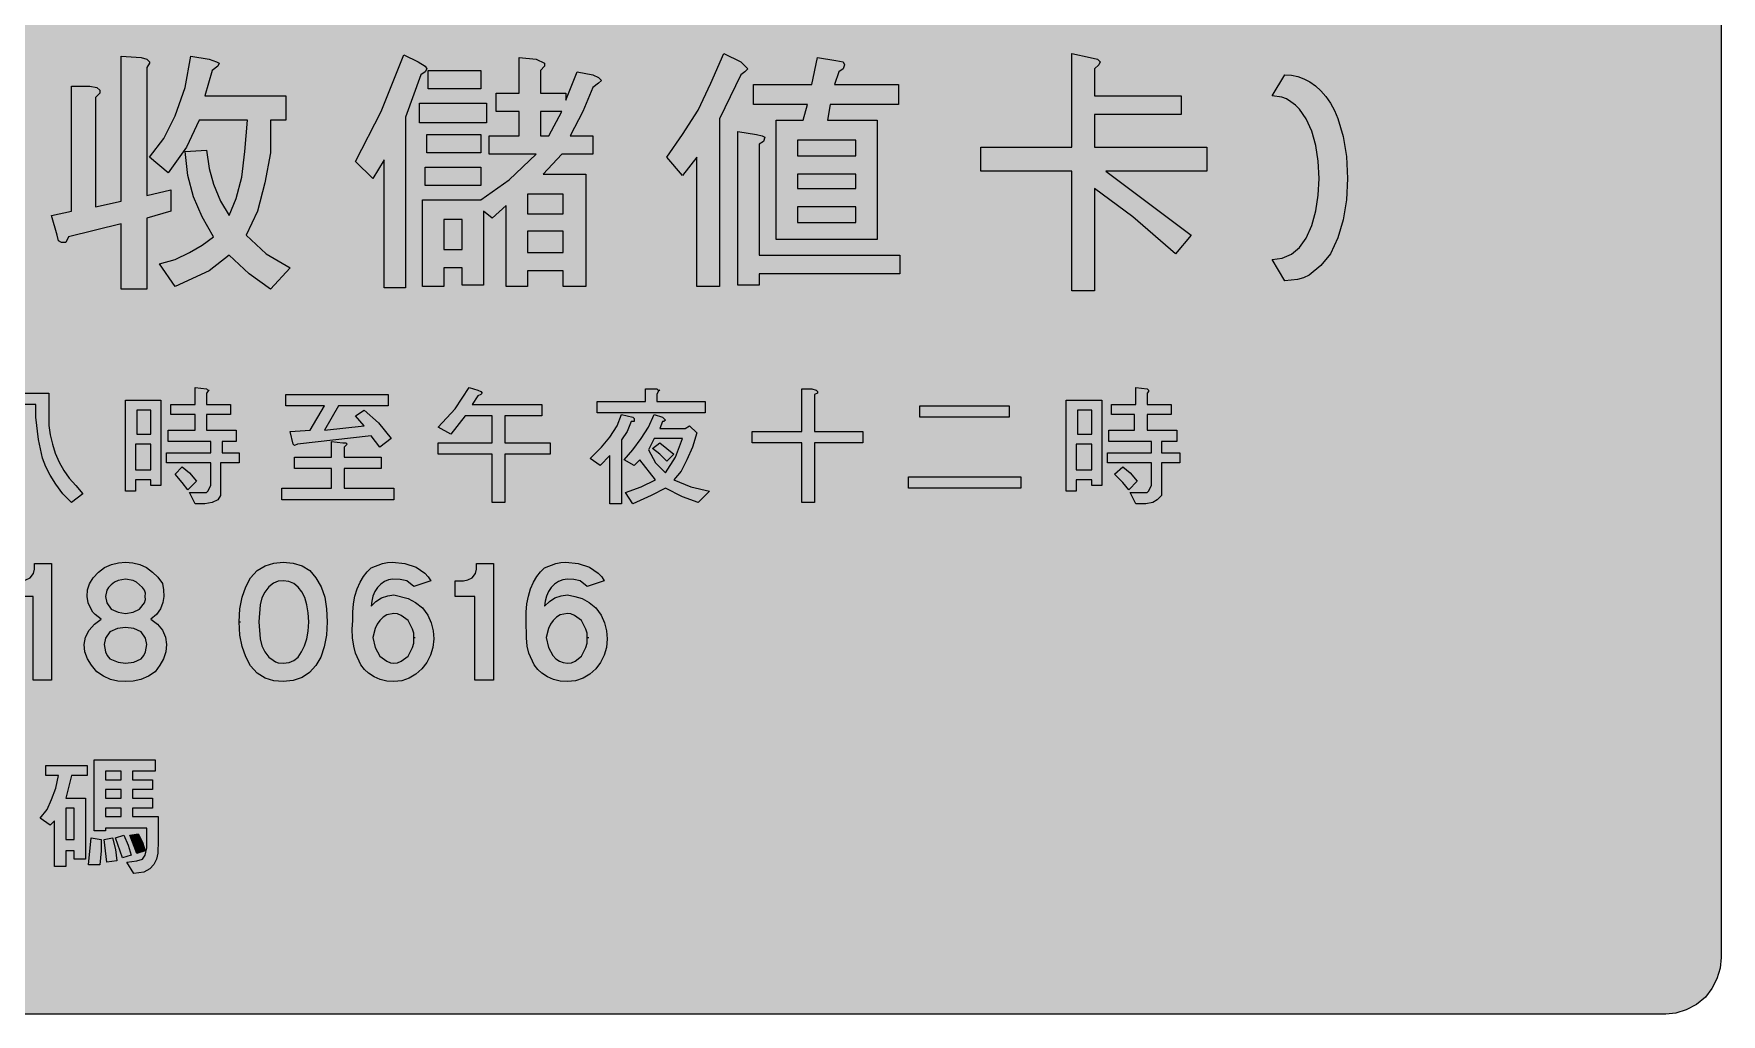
# Model space of a CAD drawing. Header units: metres. Extents: x 10 to 559, y 12 to 260.
# Drawn here: x 345.7 to 559.4, y 12.1 to 136.2 of the extents above; entities that cross this region are included whole.
import ezdxf

# ---------------------------------------------------------------- set-up
doc = ezdxf.new("R2010")
doc.units = ezdxf.units.M
for name, color, linetype, true_color in [('FILL_BLACK_000000', 7, 'Continuous', 0x000000), ('FILL_YELLOW_FFFF00', 7, 'Continuous', 0xffff00), ('STROKE_BLACK_000000', 7, 'Continuous', 0x000000)]:
    doc.layers.add(name, color=color, linetype=linetype, true_color=true_color)

msp = doc.modelspace()

# ---------------------------------------------------------------- hatches: boundary and pattern name
at = {"layer": 'FILL_BLACK_000000', "true_color": 0x000000}
h = msp.add_hatch(color=7, dxfattribs=at)
h.dxf.hatch_style = 1
h.paths.add_polyline_path([(350.46, 113.76), (350.46, 129.6), (352.8, 129.6), (353.7, 129.42), (354.06, 129.06), (354.06, 128.7), (353.52, 128.16), (353.52, 114.3), (356.76, 115.02), (356.76, 133.38), (359.28, 133.2), (360, 133.02), (360.36, 132.66), (360.36, 132.48), (360, 131.94), (360, 115.74), (363.06, 116.46), (363.06, 113.76), (360, 112.86), (360, 103.86), (356.76, 103.86), (356.76, 112.14), (350.1, 110.52), (349.74, 109.8), (349.2, 109.8), (348.84, 109.98), (348.66, 110.7), (347.94, 113.22), (350.46, 113.76)])
h = msp.add_hatch(color=7, dxfattribs=at)
h.dxf.hatch_style = 1
h.paths.add_polyline_path([(362.16, 122.94), (363.6, 125.82), (364.86, 129.42), (365.58, 133.38), (367.92, 133.02), (368.82, 132.66), (369.18, 132.48), (369, 132.12), (368.28, 131.58), (367.38, 128.34), (377.64, 128.34), (377.64, 125.28), (375.66, 125.28), (375.66, 121.14), (374.94, 117.36), (374.04, 113.76), (372.6, 110.7), (375.12, 108.36), (378.18, 106.56), (375.66, 103.86), (372.96, 105.84), (370.44, 108.18), (367.92, 106.2), (363.6, 104.22), (361.62, 107.1), (363.6, 107.64), (365.4, 108.54), (367.02, 109.44), (368.46, 110.52), (367.02, 113.04), (365.94, 115.56), (365.22, 118.26), (364.86, 121.32), (367.56, 121.5), (367.92, 119.16), (368.46, 117.18), (369.36, 115.02), (370.44, 113.22), (371.34, 115.38), (372.06, 118.08), (372.42, 121.32), (372.78, 125.28), (366.66, 125.28), (365.04, 121.86), (362.7, 118.62), (360.36, 120.6), (362.16, 122.94)])
h = msp.add_hatch(color=7, dxfattribs=at)
h.dxf.hatch_style = 1
h.paths.add_polyline_path([(389.7, 126.36), (392.58, 133.56), (394.38, 132.66), (395.28, 132.12), (395.46, 131.76), (395.28, 131.4), (394.74, 131.04), (392.76, 125.64), (392.76, 104.04), (390.06, 104.04), (390.06, 120.24), (388.62, 117.9), (386.46, 120.06), (389.7, 126.36)])
h = msp.add_hatch(color=7, dxfattribs=at)
h.dxf.hatch_style = 1
h.paths.add_polyline_path([(403.38, 120.96), (403.38, 123.3), (407.16, 123.3), (407.16, 126.36), (404.28, 126.36), (404.28, 128.7), (407.16, 128.7), (407.16, 133.2), (409.32, 133.02), (410.4, 132.48), (410.4, 132.12), (409.86, 131.58), (409.86, 128.7), (413.1, 128.7), (413.1, 127.8), (414.54, 131.4), (416.52, 131.04), (417.24, 130.68), (417.6, 130.32), (417.24, 129.96), (416.52, 129.42), (415.26, 126.36), (413.64, 123.3), (416.52, 123.3), (416.52, 120.96), (412.56, 120.96), (410.22, 118.44), (415.62, 118.44), (415.62, 104.22), (412.74, 104.22), (412.74, 106.2), (408.24, 106.2), (408.24, 104.22), (405.54, 104.22), (405.54, 114.48), (403.74, 112.86), (402.66, 113.76), (402.66, 104.4), (399.96, 104.4), (399.96, 106.56), (397.62, 106.56), (397.62, 104.22), (394.92, 104.22), (394.92, 115.2), (402.3, 115.2), (405.9, 117.72), (409.32, 120.96), (403.38, 120.96)])
h.paths.add_polyline_path([(412.56, 126.36), (409.86, 126.36), (409.86, 123.3), (410.94, 123.3), (412.56, 126.36)], flags=16)
h.paths.add_polyline_path([(397.62, 108.9), (399.96, 108.9), (399.96, 112.68), (397.62, 112.68), (397.62, 108.9)], flags=16)
h.paths.add_polyline_path([(408.24, 115.92), (408.24, 113.4), (412.74, 113.4), (412.74, 115.92), (408.24, 115.92)], flags=16)
h.paths.add_polyline_path([(412.74, 111.24), (408.24, 111.24), (408.24, 108.54), (412.74, 108.54), (412.74, 111.24)], flags=16)
h = msp.add_hatch(color=7, dxfattribs=at)
h.dxf.hatch_style = 1
h.paths.add_polyline_path([(427.86, 123.48), (429.84, 126.54), (431.46, 129.96), (433.08, 133.74), (435.24, 132.66), (436.14, 131.76), (435.78, 131.4), (435.24, 131.04), (432.54, 125.46), (432.54, 104.22), (429.66, 104.22), (429.66, 120.6), (427.86, 118.26), (425.88, 120.6), (427.86, 123.48)])
h = msp.add_hatch(color=7, dxfattribs=at)
h.dxf.hatch_style = 1
h.paths.add_polyline_path([(448.2, 132.66), (448.38, 132.3), (448.2, 131.76), (447.66, 131.4), (447.12, 129.78), (455.22, 129.78), (455.22, 127.26), (446.58, 127.26), (446.22, 125.28), (452.52, 125.28), (452.52, 110.16), (439.74, 110.16), (439.74, 125.28), (443.16, 125.28), (443.7, 127.26), (436.86, 127.26), (436.86, 129.78), (444.24, 129.78), (444.96, 133.2), (447.3, 132.84), (448.2, 132.66)])
h.paths.add_polyline_path([(442.44, 116.64), (449.82, 116.64), (449.82, 118.44), (442.44, 118.44), (442.44, 116.64)], flags=16)
h.paths.add_polyline_path([(442.44, 114.3), (442.44, 112.32), (449.82, 112.32), (449.82, 114.3), (442.44, 114.3)], flags=16)
h.paths.add_polyline_path([(449.82, 122.76), (442.44, 122.76), (442.44, 120.78), (449.82, 120.78), (449.82, 122.76)], flags=16)
h = msp.add_hatch(color=7, dxfattribs=at)
h.dxf.hatch_style = 1
h.paths.add_polyline_path([(477.18, 103.68), (477.18, 118.8), (465.66, 118.8), (465.66, 121.86), (477.18, 121.86), (477.18, 133.74), (479.52, 133.2), (480.42, 133.02), (480.78, 132.66), (480.6, 132.3), (480.06, 131.76), (480.06, 128.34), (491.04, 128.34), (491.04, 126), (480.06, 126), (480.06, 121.86), (494.28, 121.86), (494.28, 118.8), (481.5, 118.8), (487.08, 114.66), (492.3, 110.7), (490.32, 108.36), (484.92, 113.04), (480.06, 116.64), (480.06, 103.68), (477.18, 103.68)])
h = msp.add_hatch(color=7, dxfattribs=at)
h.dxf.hatch_style = 1
h.paths.add_polyline_path([(402.3, 131.58), (402.3, 129.24), (395.64, 129.24), (395.64, 131.58), (402.3, 131.58)])
h = msp.add_hatch(color=7, dxfattribs=at)
h.dxf.hatch_style = 1
h.paths.add_polyline_path([(508.4, 120.09), (508.09, 122.09), (507.59, 123.87), (506.88, 125.46), (506.02, 126.68), (505.51, 127.18), (504.9, 127.62), (504.36, 127.96), (503.8, 128.18), (502.56, 128.34), (504.18, 131.04), (504.99, 130.98), (505.79, 130.81), (506.57, 130.52), (507.33, 130.12), (508.05, 129.61), (508.74, 128.99), (509.37, 128.27), (509.94, 127.44), (510.45, 126.51), (510.88, 125.49), (511.56, 123.21), (511.96, 120.66), (512.1, 117.9), (511.96, 115.17), (511.56, 112.66), (510.88, 110.38), (509.94, 108.36), (508.72, 106.88), (507.24, 105.66), (506.53, 105.32), (505.78, 105.1), (504.18, 104.94), (502.56, 107.64), (503.84, 107.81), (504.99, 108.32), (506, 109.16), (506.88, 110.34), (507.59, 111.95), (508.09, 113.78), (508.4, 115.78), (508.5, 117.9), (508.4, 120.09)])
h = msp.add_hatch(color=7, dxfattribs=at)
h.dxf.hatch_style = 1
h.paths.add_polyline_path([(403.02, 127.44), (403.02, 124.92), (394.56, 124.92), (394.56, 127.44), (403.02, 127.44)])
h = msp.add_hatch(color=7, dxfattribs=at)
h.dxf.hatch_style = 1
h.paths.add_polyline_path([(402.3, 123.48), (402.3, 121.14), (395.46, 121.14), (395.46, 123.48), (402.3, 123.48)])
h = msp.add_hatch(color=7, dxfattribs=at)
h.dxf.hatch_style = 1
h.paths.add_polyline_path([(437.94, 123.3), (438.3, 123.12), (438.12, 122.58), (437.58, 122.22), (437.58, 108.18), (455.4, 108.18), (455.4, 105.84), (437.58, 105.84), (437.58, 104.4), (434.88, 104.4), (434.88, 123.84), (437.22, 123.48), (437.94, 123.3)])
h = msp.add_hatch(color=7, dxfattribs=at)
h.dxf.hatch_style = 1
h.paths.add_polyline_path([(402.3, 119.34), (402.3, 117), (395.28, 117), (395.28, 119.34), (402.3, 119.34)])
h = msp.add_hatch(color=7, dxfattribs=at)
h.dxf.hatch_style = 1
h.paths.add_polyline_path([(347.58, 90.72), (347.58, 87.84), (347.62, 86.63), (347.78, 85.42), (348.05, 84.24), (348.42, 83.09), (348.9, 81.98), (349.5, 80.93), (350.19, 79.94), (351, 79.02), (351.9, 77.94), (350.46, 76.86), (349.38, 77.94), (348.47, 79.17), (347.75, 80.31), (347.2, 81.4), (346.8, 82.49), (346.28, 84.82), (345.96, 87.66), (345.96, 89.28), (342.18, 89.28), (342.18, 90.72), (347.58, 90.72)])
h = msp.add_hatch(color=7, dxfattribs=at)
h.dxf.hatch_style = 1
h.paths.add_polyline_path([(360.54, 79.02), (360.54, 79.74), (358.56, 79.74), (358.56, 78.3), (357.3, 78.3), (357.3, 89.82), (361.8, 89.82), (361.8, 79.02), (360.54, 79.02)])
h.paths.add_polyline_path([(358.74, 88.56), (358.74, 85.5), (360.54, 85.5), (360.54, 88.56), (358.74, 88.56)], flags=16)
h.paths.add_polyline_path([(360.54, 84.24), (358.56, 84.24), (358.56, 81), (360.54, 81), (360.54, 84.24)], flags=16)
h = msp.add_hatch(color=7, dxfattribs=at)
h.dxf.hatch_style = 1
h.paths.add_polyline_path([(366.12, 88.02), (363.06, 88.02), (363.06, 89.28), (366.12, 89.28), (366.12, 91.44), (367.56, 91.26), (367.74, 91.08), (367.92, 91.08), (367.74, 90.9), (367.56, 90.72), (367.56, 89.28), (370.62, 89.28), (370.62, 88.02), (367.56, 88.02), (367.56, 86.04), (371.34, 86.04), (371.34, 84.6), (369.54, 84.6), (369.54, 83.16), (371.7, 83.16), (371.7, 81.9), (369.36, 81.9), (369.36, 77.76), (369, 77.22), (368.28, 76.86), (367.38, 76.68), (366.12, 76.68), (365.4, 78.12), (367.56, 78.12), (367.74, 78.3), (368.1, 79.02), (368.1, 81.9), (362.52, 81.9), (362.52, 83.16), (368.1, 83.16), (368.1, 84.6), (362.7, 84.6), (362.7, 86.04), (366.12, 86.04), (366.12, 88.02)])
h = msp.add_hatch(color=7, dxfattribs=at)
h.dxf.hatch_style = 1
h.paths.add_polyline_path([(377.64, 90.54), (390.6, 90.54), (390.6, 89.1), (384.3, 89.1), (382.5, 86.04), (387.54, 86.58), (386.46, 87.84), (387.54, 88.56), (389.34, 86.94), (390.96, 84.96), (389.52, 83.88), (388.44, 85.32), (379.08, 84.24), (378.72, 84.06), (378.54, 84.24), (378.18, 85.86), (380.7, 86.04), (382.5, 89.1), (377.64, 89.1), (377.64, 90.54)])
h = msp.add_hatch(color=7, dxfattribs=at)
h.dxf.hatch_style = 1
h.paths.add_polyline_path([(399.06, 88.74), (400.86, 91.44), (401.94, 91.08), (402.3, 90.9), (402.48, 90.72), (402.3, 90.54), (401.94, 90.36), (401.22, 89.28), (410.04, 89.28), (410.04, 87.84), (405.36, 87.84), (405.36, 84.42), (411.12, 84.42), (411.12, 82.98), (405.36, 82.98), (405.36, 76.86), (403.74, 76.86), (403.74, 82.98), (396.9, 82.98), (396.9, 84.42), (403.74, 84.42), (403.74, 87.84), (400.32, 87.84), (398.52, 85.5), (396.9, 86.4), (399.06, 88.74)])
h = msp.add_hatch(color=7, dxfattribs=at)
h.dxf.hatch_style = 1
h.paths.add_polyline_path([(423.18, 89.64), (423.18, 91.26), (424.62, 91.26), (424.8, 91.08), (424.98, 91.08), (424.8, 90.9), (424.62, 90.54), (424.62, 89.64), (430.74, 89.64), (430.74, 88.2), (417.06, 88.2), (417.06, 89.64), (423.18, 89.64)])
h = msp.add_hatch(color=7, dxfattribs=at)
h.dxf.hatch_style = 1
h.paths.add_polyline_path([(444.78, 91.08), (444.96, 90.9), (444.96, 90.72), (444.6, 90.54), (444.6, 85.86), (450.72, 85.86), (450.72, 84.42), (444.6, 84.42), (444.6, 76.86), (442.98, 76.86), (442.98, 84.42), (436.68, 84.42), (436.68, 85.86), (442.98, 85.86), (442.98, 91.26), (444.24, 91.26), (444.78, 91.08)])
h = msp.add_hatch(color=7, dxfattribs=at)
h.dxf.hatch_style = 1
h.paths.add_polyline_path([(479.7, 79.02), (479.7, 79.74), (477.72, 79.74), (477.72, 78.3), (476.46, 78.3), (476.46, 89.82), (480.96, 89.82), (480.96, 79.02), (479.7, 79.02)])
h.paths.add_polyline_path([(477.9, 88.56), (477.9, 85.5), (479.7, 85.5), (479.7, 88.56), (477.9, 88.56)], flags=16)
h.paths.add_polyline_path([(479.7, 84.24), (477.72, 84.24), (477.72, 81), (479.7, 81), (479.7, 84.24)], flags=16)
h = msp.add_hatch(color=7, dxfattribs=at)
h.dxf.hatch_style = 1
h.paths.add_polyline_path([(485.1, 88.02), (482.22, 88.02), (482.22, 89.28), (485.28, 89.28), (485.28, 91.44), (486.72, 91.26), (486.9, 91.08), (486.9, 90.9), (486.72, 90.72), (486.72, 89.28), (489.78, 89.28), (489.78, 88.02), (486.72, 88.02), (486.72, 86.04), (490.5, 86.04), (490.5, 84.6), (488.52, 84.6), (488.52, 83.16), (490.86, 83.16), (490.86, 81.9), (488.52, 81.9), (488.52, 77.76), (487.98, 77.22), (487.44, 76.86), (486.54, 76.68), (485.28, 76.68), (484.56, 78.12), (486.72, 78.12), (486.9, 78.3), (487.26, 79.02), (487.26, 81.9), (481.68, 81.9), (481.68, 83.16), (487.26, 83.16), (487.26, 84.6), (481.86, 84.6), (481.86, 86.04), (485.1, 86.04), (485.1, 88.02)])
h = msp.add_hatch(color=7, dxfattribs=at)
h.dxf.hatch_style = 1
h.paths.add_polyline_path([(421.74, 87.48), (421.74, 87.12), (421.38, 87.12), (420.84, 85.86), (420.12, 84.78), (420.12, 76.68), (418.68, 76.68), (418.68, 82.8), (417.42, 81.54), (416.16, 82.44), (417.6, 83.88), (418.68, 85.14), (419.58, 86.58), (420.12, 88.02), (421.56, 87.66), (421.74, 87.48)])
h = msp.add_hatch(color=7, dxfattribs=at)
h.dxf.hatch_style = 1
h.paths.add_polyline_path([(425.34, 87.12), (424.98, 86.22), (428.22, 86.22), (428.76, 86.58), (429.66, 85.68), (429.12, 83.88), (428.4, 82.26), (427.68, 80.82), (426.78, 79.74), (428.94, 78.84), (431.28, 78.3), (429.84, 76.86), (427.86, 77.58), (425.7, 78.66), (423.9, 77.76), (421.56, 76.68), (420.66, 78.12), (422.64, 78.84), (424.44, 79.74), (422.46, 82.26), (421.74, 81.54), (420.48, 82.26), (421.56, 83.52), (422.64, 84.96), (423.54, 86.4), (424.26, 88.02), (425.34, 87.66), (425.7, 87.3), (425.52, 87.12), (425.34, 87.12)])
h.paths.add_polyline_path([(426.96, 82.62), (427.86, 84.96), (424.26, 84.96), (423.54, 83.52), (424.44, 81.9), (425.7, 80.64), (426.96, 82.62)], flags=16)
h = msp.add_hatch(color=7, dxfattribs=at)
h.dxf.hatch_style = 1
h.paths.add_polyline_path([(469.26, 89.1), (469.26, 87.66), (457.92, 87.66), (457.92, 89.1), (469.26, 89.1)])
h = msp.add_hatch(color=7, dxfattribs=at)
h.dxf.hatch_style = 1
h.paths.add_polyline_path([(377.1, 78.66), (383.4, 78.66), (383.4, 81.18), (378.72, 81.18), (378.72, 82.62), (383.4, 82.62), (383.4, 84.6), (384.84, 84.42), (385.2, 84.42), (385.38, 84.24), (385.02, 83.88), (385.02, 82.62), (389.7, 82.62), (389.7, 81.18), (385.02, 81.18), (385.02, 78.66), (391.32, 78.66), (391.32, 77.22), (377.1, 77.22), (377.1, 78.66)])
h = msp.add_hatch(color=7, dxfattribs=at)
h.dxf.hatch_style = 1
h.paths.add_polyline_path([(425.88, 82.08), (424.98, 82.98), (424.08, 83.7), (424.98, 84.42), (426.78, 82.98), (425.88, 82.08)])
h = msp.add_hatch(color=7, dxfattribs=at)
h.dxf.hatch_style = 1
h.paths.add_polyline_path([(365.4, 80.64), (366.3, 79.56), (365.22, 78.48), (364.5, 79.38), (363.6, 80.46), (364.5, 81.36), (365.4, 80.64)])
h = msp.add_hatch(color=7, dxfattribs=at)
h.dxf.hatch_style = 1
h.paths.add_polyline_path([(484.56, 80.64), (485.46, 79.56), (484.38, 78.48), (483.66, 79.38), (482.58, 80.46), (483.66, 81.36), (484.56, 80.64)])
h = msp.add_hatch(color=7, dxfattribs=at)
h.dxf.hatch_style = 1
h.paths.add_polyline_path([(470.7, 80.1), (470.7, 78.66), (456.48, 78.66), (456.48, 80.1), (470.7, 80.1)])
h = msp.add_hatch(color=7, dxfattribs=at)
h.dxf.hatch_style = 1
h.paths.add_polyline_path([(345.6, 54.36), (345.6, 64.98), (343.08, 64.98), (343.08, 66.96), (344.16, 66.96), (344.7, 67.07), (345.24, 67.32), (345.64, 67.86), (345.78, 68.4), (345.78, 69.12), (347.94, 69.12), (347.94, 54.36), (345.6, 54.36)])
h = msp.add_hatch(color=7, dxfattribs=at)
h.dxf.hatch_style = 1
h.paths.add_polyline_path([(362.39, 59.8), (362.52, 58.86), (362.42, 57.95), (362.14, 57.08), (361.68, 56.25), (361.08, 55.44), (360.21, 54.86), (359.26, 54.47), (358.27, 54.25), (357.3, 54.18), (356.36, 54.25), (355.43, 54.47), (354.54, 54.86), (353.7, 55.44), (352.99, 56.25), (352.48, 57.08), (352.18, 57.95), (352.08, 58.86), (352.24, 59.8), (352.69, 60.68), (353.37, 61.47), (354.24, 62.1), (353.47, 62.66), (353.18, 62.99), (352.98, 63.36), (352.57, 64.17), (352.44, 64.98), (352.51, 65.79), (352.75, 66.58), (353.2, 67.33), (353.88, 68.04), (354.64, 68.62), (355.52, 69.01), (356.44, 69.23), (357.3, 69.3), (358.24, 69.23), (359.14, 69.01), (359.98, 68.62), (360.72, 68.04), (361.42, 67.39), (361.98, 66.6), (362.14, 65.79), (362.16, 64.98), (362.06, 64.18), (361.75, 63.41), (361.25, 62.7), (360.54, 62.1), (361.38, 61.47), (362, 60.68), (362.39, 59.8)])
h.paths.add_polyline_path([(354.76, 59.67), (354.6, 58.86), (354.76, 57.96), (354.98, 57.49), (355.32, 57.06), (356.38, 56.66), (357.3, 56.52), (358.36, 56.66), (359.28, 57.06), (359.62, 57.49), (359.84, 57.96), (360, 58.86), (359.84, 59.67), (359.28, 60.48), (358.36, 60.89), (357.3, 61.02), (356.31, 60.89), (355.32, 60.48), (354.76, 59.67)], flags=16)
h.paths.add_polyline_path([(359.1, 63.36), (359.73, 64.17), (359.86, 64.58), (359.82, 64.98), (359.86, 65.38), (359.73, 65.77), (359.47, 66.12), (359.1, 66.42), (358.69, 66.76), (358.27, 66.98), (357.3, 67.14), (356.4, 66.98), (355.93, 66.76), (355.5, 66.42), (355.16, 66.12), (354.94, 65.77), (354.78, 64.98), (354.94, 64.17), (355.5, 63.36), (356.4, 62.96), (357.3, 62.82), (358.27, 62.96), (359.1, 63.36)], flags=16)
h = msp.add_hatch(color=7, dxfattribs=at)
h.dxf.hatch_style = 1
h.paths.add_polyline_path([(372.08, 64.87), (372.54, 66.17), (373.14, 67.32), (374.01, 68.24), (375.01, 68.85), (376.1, 69.19), (377.28, 69.3), (378.56, 69.19), (379.69, 68.85), (380.65, 68.24), (381.42, 67.32), (382.1, 66.17), (382.54, 64.87), (382.79, 63.4), (382.86, 61.74), (382.77, 60.07), (382.49, 58.58), (382.04, 57.29), (381.42, 56.21), (380.63, 55.34), (379.67, 54.7), (378.55, 54.31), (377.28, 54.18), (376.1, 54.29), (375.01, 54.63), (374.01, 55.24), (373.14, 56.16), (372.54, 57.31), (372.08, 58.61), (371.8, 60.08), (371.7, 61.74), (371.8, 63.4), (372.08, 64.87)])
h.paths.add_polyline_path([(378.65, 56.84), (379.18, 57.28), (379.62, 57.96), (379.99, 58.7), (380.27, 59.58), (380.46, 60.59), (380.52, 61.74), (380.46, 62.89), (380.29, 63.92), (380.02, 64.82), (379.64, 65.57), (379.18, 66.16), (378.62, 66.6), (377.99, 66.87), (377.28, 66.96), (376.64, 66.89), (376.04, 66.65), (375.48, 66.2), (374.94, 65.52), (374.6, 64.78), (374.38, 63.9), (374.22, 61.74), (374.38, 59.58), (374.6, 58.7), (374.94, 57.96), (375.48, 57.29), (376.02, 56.88), (376.32, 56.67), (376.65, 56.57), (377.28, 56.52), (378.03, 56.59), (378.65, 56.84)], flags=16)
h = msp.add_hatch(color=7, dxfattribs=at)
h.dxf.hatch_style = 1
h.paths.add_polyline_path([(389.56, 54.45), (388.79, 54.79), (388.08, 55.26), (387.57, 55.73), (387.13, 56.32), (386.46, 57.78), (386.23, 58.68), (386.08, 59.72), (386.03, 60.82), (386.1, 61.92), (386.09, 62.99), (386.19, 64.02), (386.38, 65.01), (386.66, 65.93), (387.02, 66.76), (387.44, 67.49), (387.92, 68.1), (388.44, 68.58), (389.88, 69.12), (390.51, 69.28), (391.14, 69.3), (392.71, 69.14), (394.11, 68.67), (395.24, 67.93), (395.67, 67.47), (396, 66.96), (393.84, 66.24), (392.94, 66.96), (392.11, 67.12), (391.14, 67.14), (390.61, 67.07), (390.11, 66.86), (389.65, 66.53), (389.25, 66.11), (388.91, 65.59), (388.66, 65.01), (388.5, 64.38), (388.44, 63.72), (389.04, 64.32), (389.74, 64.78), (390.52, 65.06), (391.32, 65.16), (393.12, 64.69), (394.05, 64.22), (394.92, 63.54), (395.6, 62.59), (396.04, 61.63), (396.29, 60.63), (396.36, 59.58), (396.25, 58.52), (395.95, 57.52), (395.48, 56.61), (394.85, 55.8), (394.1, 55.13), (393.25, 54.62), (392.31, 54.29), (391.32, 54.18), (390.41, 54.25), (389.56, 54.45)])
h.paths.add_polyline_path([(393.84, 59.83), (393.84, 59.94), (393.84, 60.3), (393.66, 60.84), (393.12, 61.92), (392.22, 62.57), (391.75, 62.76), (391.32, 62.82), (390.42, 62.64), (389.95, 62.36), (389.52, 61.92), (389.18, 61.46), (388.93, 60.91), (388.62, 59.76), (388.93, 58.52), (389.52, 57.42), (390.42, 56.77), (390.89, 56.58), (391.32, 56.52), (391.75, 56.58), (392.22, 56.77), (393.12, 57.42), (393.66, 58.5), (393.84, 59.04), (393.84, 59.4), (393.84, 59.58), (393.84, 59.76), (393.84, 59.83)], flags=16)
h = msp.add_hatch(color=7, dxfattribs=at)
h.dxf.hatch_style = 1
h.paths.add_polyline_path([(401.58, 54.36), (401.58, 64.98), (399.06, 64.98), (399.06, 66.96), (400.14, 66.96), (400.68, 67.07), (401.22, 67.32), (401.63, 67.86), (401.76, 68.4), (401.76, 69.12), (403.92, 69.12), (403.92, 54.36), (401.58, 54.36)])
h = msp.add_hatch(color=7, dxfattribs=at)
h.dxf.hatch_style = 1
h.paths.add_polyline_path([(411.52, 54.45), (410.75, 54.79), (410.04, 55.26), (409.53, 55.73), (409.09, 56.32), (408.42, 57.78), (408.21, 58.68), (408.1, 59.72), (408.06, 61.92), (408.05, 62.99), (408.15, 64.02), (408.34, 65.01), (408.62, 65.93), (408.98, 66.76), (409.4, 67.49), (409.88, 68.1), (410.4, 68.58), (411.84, 69.12), (412.47, 69.28), (413.1, 69.3), (414.67, 69.14), (416.07, 68.67), (417.2, 67.93), (417.63, 67.47), (417.96, 66.96), (415.8, 66.24), (414.9, 66.96), (414.09, 67.12), (413.28, 67.14), (412.69, 67.07), (412.15, 66.86), (411.66, 66.53), (411.23, 66.11), (410.88, 65.59), (410.62, 65.01), (410.46, 64.38), (410.4, 63.72), (411, 64.32), (411.7, 64.78), (412.48, 65.06), (413.28, 65.16), (414.22, 64.98), (415.15, 64.69), (416.04, 64.22), (416.88, 63.54), (417.56, 62.59), (418, 61.63), (418.25, 60.63), (418.32, 59.58), (418.22, 58.52), (417.94, 57.52), (417.48, 56.61), (416.88, 55.8), (416.14, 55.13), (415.28, 54.62), (414.32, 54.29), (413.28, 54.18), (412.37, 54.25), (411.52, 54.45)])
h.paths.add_polyline_path([(415.8, 59.83), (415.8, 59.94), (415.8, 60.3), (415.62, 60.84), (415.08, 61.92), (414.18, 62.57), (413.71, 62.76), (413.28, 62.82), (412.38, 62.64), (411.91, 62.36), (411.48, 61.92), (411.14, 61.46), (410.89, 60.91), (410.58, 59.76), (410.88, 58.49), (411.46, 57.47), (411.84, 57.07), (412.28, 56.77), (412.76, 56.59), (413.28, 56.52), (413.79, 56.58), (414.25, 56.77), (415.08, 57.42), (415.62, 58.5), (415.8, 59.04), (415.8, 59.4), (415.8, 59.58), (415.8, 59.76), (415.8, 59.83)], flags=16)
h = msp.add_hatch(color=7, dxfattribs=at)
h.dxf.hatch_style = 1
h.paths.add_polyline_path([(352.44, 43.56), (352.44, 42.3), (350.46, 42.3), (349.74, 39.42), (352.26, 39.42), (352.26, 31.68), (350.82, 31.68), (350.82, 32.76), (349.74, 32.76), (349.74, 30.78), (348.3, 30.78), (348.3, 36.54), (347.76, 36), (346.5, 36.9), (347.4, 37.98), (347.94, 39.24), (348.48, 40.68), (348.84, 42.3), (347.22, 42.3), (347.22, 43.56), (352.44, 43.56)])
h.paths.add_polyline_path([(350.82, 38.16), (349.74, 38.16), (349.74, 34.2), (350.82, 34.2), (350.82, 38.16)], flags=16)
h = msp.add_hatch(color=7, dxfattribs=at)
h.dxf.hatch_style = 1
h.paths.add_polyline_path([(358.2, 41.76), (360.72, 41.76), (360.72, 40.5), (358.2, 40.5), (358.2, 39.42), (360.72, 39.42), (360.72, 38.16), (358.2, 38.16), (358.2, 37.08), (361.44, 37.08), (361.44, 35.64), (361.46, 34.07), (361.4, 32.45), (361.23, 31.71), (360.9, 31.04), (360.39, 30.48), (359.64, 30.06), (358.38, 29.88), (357.48, 31.32), (358.74, 31.5), (359.46, 31.68), (359.82, 32.22), (360, 33.12), (360, 35.64), (354.78, 35.64), (354.78, 35.28), (353.34, 35.28), (353.34, 44.28), (361.08, 44.28), (361.08, 42.84), (358.2, 42.84), (358.2, 41.76)])
h.paths.add_polyline_path([(354.78, 37.08), (356.76, 37.08), (356.76, 38.16), (354.78, 38.16), (354.78, 37.08)], flags=16)
h.paths.add_polyline_path([(354.78, 42.84), (354.78, 41.76), (356.76, 41.76), (356.76, 42.84), (354.78, 42.84)], flags=16)
h.paths.add_polyline_path([(356.76, 40.5), (354.78, 40.5), (354.78, 39.42), (356.76, 39.42), (356.76, 40.5)], flags=16)
h = msp.add_hatch(color=7, dxfattribs=at)
h.dxf.hatch_style = 1
h.paths.add_polyline_path([(352.98, 34.38), (354.24, 34.2), (354.24, 32.76), (354.06, 30.96), (352.62, 30.96), (352.98, 34.38)])
h = msp.add_hatch(color=7, dxfattribs=at)
h.dxf.hatch_style = 1
h.paths.add_polyline_path([(354.6, 34.2), (355.68, 34.38), (356.04, 32.94), (356.22, 31.5), (354.96, 31.32), (354.6, 34.2)])
h = msp.add_hatch(color=7, dxfattribs=at)
h.dxf.hatch_style = 1
h.paths.add_polyline_path([(356.04, 34.38), (357.12, 34.74), (357.66, 33.48), (358.02, 32.22), (356.94, 31.86), (356.04, 34.38)])
h = msp.add_hatch(color=7, dxfattribs=at)
h.dxf.hatch_style = 1
h.paths.add_polyline_path([(357.84, 34.74), (358.92, 34.92), (359.46, 33.84), (359.82, 32.76), (358.74, 32.4), (357.84, 34.74)])
at = {"layer": 'FILL_YELLOW_FFFF00', "true_color": 0xffff00}
h = msp.add_hatch(color=7, dxfattribs=at)
h.dxf.hatch_style = 1
h.paths.add_polyline_path([(553.76, 259.97), (555.08, 259.58), (556.32, 258.96), (557.46, 258.12), (558.3, 256.98), (558.92, 255.74), (559.31, 254.42), (559.44, 253.08), (559.44, 19.26), (559.31, 17.91), (558.9, 16.56), (558.25, 15.32), (557.46, 14.22), (556.29, 13.28), (555.01, 12.6), (553.69, 12.2), (552.42, 12.06), (17.28, 12.06), (16.04, 12.2), (14.78, 12.6), (13.56, 13.28), (12.42, 14.22), (11.48, 15.36), (10.8, 16.61), (10.4, 17.92), (10.26, 19.26), (10.26, 253.08), (10.4, 254.41), (10.8, 255.6), (11.48, 256.93), (12.42, 258.12), (13.52, 259.07), (14.76, 259.74), (16.09, 260.06), (17.28, 260.1), (552.42, 260.1), (553.76, 259.97)])

# ---------------------------------------------------------------- linework, layer by layer
at = {"layer": 'FILL_BLACK_000000', "lineweight": 0, "true_color": 0x000000}
for points in [[(350.46, 113.76), (350.46, 129.6), (352.8, 129.6), (353.7, 129.42), (354.06, 129.06), (354.06, 128.7), (353.52, 128.16), (353.52, 114.3), (356.76, 115.02), (356.76, 133.38), (359.28, 133.2), (360, 133.02), (360.36, 132.66), (360.36, 132.48), (360, 131.94), (360, 115.74), (363.06, 116.46), (363.06, 113.76), (360, 112.86), (360, 103.86), (356.76, 103.86), (356.76, 112.14), (350.1, 110.52), (349.74, 109.8), (349.2, 109.8), (348.84, 109.98), (348.66, 110.7), (347.94, 113.22)], [(362.16, 122.94), (363.6, 125.82), (364.86, 129.42), (365.58, 133.38), (367.92, 133.02), (368.82, 132.66), (369.18, 132.48), (369, 132.12), (368.28, 131.58), (367.38, 128.34), (377.64, 128.34), (377.64, 125.28), (375.66, 125.28), (375.66, 121.14), (374.94, 117.36), (374.04, 113.76), (372.6, 110.7), (375.12, 108.36), (378.18, 106.56), (375.66, 103.86), (372.96, 105.84), (370.44, 108.18), (367.92, 106.2), (363.6, 104.22), (361.62, 107.1), (363.6, 107.64), (365.4, 108.54), (367.02, 109.44), (368.46, 110.52), (367.02, 113.04), (365.94, 115.56), (365.22, 118.26), (364.86, 121.32), (367.56, 121.5), (367.92, 119.16), (368.46, 117.18), (369.36, 115.02), (370.44, 113.22), (371.34, 115.38), (372.06, 118.08), (372.42, 121.32), (372.78, 125.28), (366.66, 125.28), (365.04, 121.86), (362.7, 118.62), (360.36, 120.6)], [(389.7, 126.36), (392.58, 133.56), (394.38, 132.66), (395.28, 132.12), (395.46, 131.76), (395.28, 131.4), (394.74, 131.04), (392.76, 125.64), (392.76, 104.04), (390.06, 104.04), (390.06, 120.24), (388.62, 117.9), (386.46, 120.06)], [(403.38, 120.96), (403.38, 123.3), (407.16, 123.3), (407.16, 126.36), (404.28, 126.36), (404.28, 128.7), (407.16, 128.7), (407.16, 133.2), (409.32, 133.02), (410.4, 132.48), (410.4, 132.12), (409.86, 131.58), (409.86, 128.7), (413.1, 128.7), (413.1, 127.8), (414.54, 131.4), (416.52, 131.04), (417.24, 130.68), (417.6, 130.32), (417.24, 129.96), (416.52, 129.42), (415.26, 126.36), (413.64, 123.3), (416.52, 123.3), (416.52, 120.96), (412.56, 120.96), (410.22, 118.44), (415.62, 118.44), (415.62, 104.22), (412.74, 104.22), (412.74, 106.2), (408.24, 106.2), (408.24, 104.22), (405.54, 104.22), (405.54, 114.48), (403.74, 112.86), (402.66, 113.76), (402.66, 104.4), (399.96, 104.4), (399.96, 106.56), (397.62, 106.56), (397.62, 104.22), (394.92, 104.22), (394.92, 115.2), (402.3, 115.2), (405.9, 117.72), (409.32, 120.96)], [(427.86, 123.48), (429.84, 126.54), (431.46, 129.96), (433.08, 133.74), (435.24, 132.66), (436.14, 131.76), (435.78, 131.4), (435.24, 131.04), (432.54, 125.46), (432.54, 104.22), (429.66, 104.22), (429.66, 120.6), (427.86, 118.26), (425.88, 120.6)], [(448.2, 132.66), (448.38, 132.3), (448.2, 131.76), (447.66, 131.4), (447.12, 129.78), (455.22, 129.78), (455.22, 127.26), (446.58, 127.26), (446.22, 125.28), (452.52, 125.28), (452.52, 110.16), (439.74, 110.16), (439.74, 125.28), (443.16, 125.28), (443.7, 127.26), (436.86, 127.26), (436.86, 129.78), (444.24, 129.78), (444.96, 133.2), (447.3, 132.84)], [(477.18, 103.68), (477.18, 118.8), (465.66, 118.8), (465.66, 121.86), (477.18, 121.86), (477.18, 133.74), (479.52, 133.2), (480.42, 133.02), (480.78, 132.66), (480.6, 132.3), (480.06, 131.76), (480.06, 128.34), (491.04, 128.34), (491.04, 126), (480.06, 126), (480.06, 121.86), (494.28, 121.86), (494.28, 118.8), (481.5, 118.8), (487.08, 114.66), (492.3, 110.7), (490.32, 108.36), (484.92, 113.04), (480.06, 116.64), (480.06, 103.68)], [(402.3, 131.58), (402.3, 129.24), (395.64, 129.24), (395.64, 131.58)], [(508.4, 120.09), (508.09, 122.09), (507.59, 123.87), (506.88, 125.46), (506.02, 126.68), (505.51, 127.18), (504.9, 127.62), (504.36, 127.96), (503.8, 128.18), (502.56, 128.34), (504.18, 131.04), (504.99, 130.98), (505.79, 130.81), (506.57, 130.52), (507.33, 130.12), (508.05, 129.61), (508.74, 128.99), (509.37, 128.27), (509.94, 127.44), (510.45, 126.51), (510.88, 125.49), (511.56, 123.21), (511.96, 120.66), (512.1, 117.9), (511.96, 115.17), (511.56, 112.66), (510.88, 110.38), (509.94, 108.36), (508.72, 106.88), (507.24, 105.66), (506.53, 105.32), (505.78, 105.1), (504.18, 104.94), (502.56, 107.64), (503.84, 107.81), (504.99, 108.32), (506, 109.16), (506.88, 110.34), (507.59, 111.95), (508.09, 113.78), (508.4, 115.78), (508.5, 117.9)], [(403.02, 127.44), (403.02, 124.92), (394.56, 124.92), (394.56, 127.44)], [(412.56, 126.36), (409.86, 126.36), (409.86, 123.3), (410.94, 123.3)], [(402.3, 123.48), (402.3, 121.14), (395.46, 121.14), (395.46, 123.48)], [(437.94, 123.3), (438.3, 123.12), (438.12, 122.58), (437.58, 122.22), (437.58, 108.18), (455.4, 108.18), (455.4, 105.84), (437.58, 105.84), (437.58, 104.4), (434.88, 104.4), (434.88, 123.84), (437.22, 123.48)], [(449.82, 122.76), (442.44, 122.76), (442.44, 120.78), (449.82, 120.78)], [(402.3, 119.34), (402.3, 117), (395.28, 117), (395.28, 119.34)], [(442.44, 116.64), (449.82, 116.64), (449.82, 118.44), (442.44, 118.44)], [(408.24, 115.92), (408.24, 113.4), (412.74, 113.4), (412.74, 115.92)], [(442.44, 114.3), (442.44, 112.32), (449.82, 112.32), (449.82, 114.3)], [(397.62, 108.9), (399.96, 108.9), (399.96, 112.68), (397.62, 112.68)], [(412.74, 111.24), (408.24, 111.24), (408.24, 108.54), (412.74, 108.54)], [(347.58, 90.72), (347.58, 87.84), (347.62, 86.63), (347.78, 85.42), (348.05, 84.24), (348.42, 83.09), (348.9, 81.98), (349.5, 80.93), (350.19, 79.94), (351, 79.02), (351.9, 77.94), (350.46, 76.86), (349.38, 77.94), (348.47, 79.17), (347.75, 80.31), (347.2, 81.4), (346.8, 82.49), (346.28, 84.82), (345.96, 87.66), (345.96, 89.28), (342.18, 89.28), (342.18, 90.72)], [(360.54, 79.02), (360.54, 79.74), (358.56, 79.74), (358.56, 78.3), (357.3, 78.3), (357.3, 89.82), (361.8, 89.82), (361.8, 79.02)], [(366.12, 88.02), (363.06, 88.02), (363.06, 89.28), (366.12, 89.28), (366.12, 91.44), (367.56, 91.26), (367.74, 91.08), (367.92, 91.08), (367.74, 90.9), (367.56, 90.72), (367.56, 89.28), (370.62, 89.28), (370.62, 88.02), (367.56, 88.02), (367.56, 86.04), (371.34, 86.04), (371.34, 84.6), (369.54, 84.6), (369.54, 83.16), (371.7, 83.16), (371.7, 81.9), (369.36, 81.9), (369.36, 77.76), (369, 77.22), (368.28, 76.86), (367.38, 76.68), (366.12, 76.68), (365.4, 78.12), (367.56, 78.12), (367.74, 78.3), (368.1, 79.02), (368.1, 81.9), (362.52, 81.9), (362.52, 83.16), (368.1, 83.16), (368.1, 84.6), (362.7, 84.6), (362.7, 86.04), (366.12, 86.04)], [(377.64, 90.54), (390.6, 90.54), (390.6, 89.1), (384.3, 89.1), (382.5, 86.04), (387.54, 86.58), (386.46, 87.84), (387.54, 88.56), (389.34, 86.94), (390.96, 84.96), (389.52, 83.88), (388.44, 85.32), (379.08, 84.24), (378.72, 84.06), (378.54, 84.24), (378.18, 85.86), (380.7, 86.04), (382.5, 89.1), (377.64, 89.1)], [(399.06, 88.74), (400.86, 91.44), (401.94, 91.08), (402.3, 90.9), (402.48, 90.72), (402.3, 90.54), (401.94, 90.36), (401.22, 89.28), (410.04, 89.28), (410.04, 87.84), (405.36, 87.84), (405.36, 84.42), (411.12, 84.42), (411.12, 82.98), (405.36, 82.98), (405.36, 76.86), (403.74, 76.86), (403.74, 82.98), (396.9, 82.98), (396.9, 84.42), (403.74, 84.42), (403.74, 87.84), (400.32, 87.84), (398.52, 85.5), (396.9, 86.4)], [(423.18, 89.64), (423.18, 91.26), (424.62, 91.26), (424.8, 91.08), (424.98, 91.08), (424.8, 90.9), (424.62, 90.54), (424.62, 89.64), (430.74, 89.64), (430.74, 88.2), (417.06, 88.2), (417.06, 89.64)], [(444.78, 91.08), (444.96, 90.9), (444.96, 90.72), (444.6, 90.54), (444.6, 85.86), (450.72, 85.86), (450.72, 84.42), (444.6, 84.42), (444.6, 76.86), (442.98, 76.86), (442.98, 84.42), (436.68, 84.42), (436.68, 85.86), (442.98, 85.86), (442.98, 91.26), (444.24, 91.26)], [(479.7, 79.02), (479.7, 79.74), (477.72, 79.74), (477.72, 78.3), (476.46, 78.3), (476.46, 89.82), (480.96, 89.82), (480.96, 79.02)], [(485.1, 88.02), (482.22, 88.02), (482.22, 89.28), (485.28, 89.28), (485.28, 91.44), (486.72, 91.26), (486.9, 91.08), (486.9, 90.9), (486.72, 90.72), (486.72, 89.28), (489.78, 89.28), (489.78, 88.02), (486.72, 88.02), (486.72, 86.04), (490.5, 86.04), (490.5, 84.6), (488.52, 84.6), (488.52, 83.16), (490.86, 83.16), (490.86, 81.9), (488.52, 81.9), (488.52, 77.76), (487.98, 77.22), (487.44, 76.86), (486.54, 76.68), (485.28, 76.68), (484.56, 78.12), (486.72, 78.12), (486.9, 78.3), (487.26, 79.02), (487.26, 81.9), (481.68, 81.9), (481.68, 83.16), (487.26, 83.16), (487.26, 84.6), (481.86, 84.6), (481.86, 86.04), (485.1, 86.04)], [(358.74, 88.56), (358.74, 85.5), (360.54, 85.5), (360.54, 88.56)], [(421.74, 87.48), (421.74, 87.12), (421.38, 87.12), (420.84, 85.86), (420.12, 84.78), (420.12, 76.68), (418.68, 76.68), (418.68, 82.8), (417.42, 81.54), (416.16, 82.44), (417.6, 83.88), (418.68, 85.14), (419.58, 86.58), (420.12, 88.02), (421.56, 87.66)], [(425.34, 87.12), (424.98, 86.22), (428.22, 86.22), (428.76, 86.58), (429.66, 85.68), (429.12, 83.88), (428.4, 82.26), (427.68, 80.82), (426.78, 79.74), (428.94, 78.84), (431.28, 78.3), (429.84, 76.86), (427.86, 77.58), (425.7, 78.66), (423.9, 77.76), (421.56, 76.68), (420.66, 78.12), (422.64, 78.84), (424.44, 79.74), (422.46, 82.26), (421.74, 81.54), (420.48, 82.26), (421.56, 83.52), (422.64, 84.96), (423.54, 86.4), (424.26, 88.02), (425.34, 87.66), (425.7, 87.3), (425.52, 87.12)], [(469.26, 89.1), (469.26, 87.66), (457.92, 87.66), (457.92, 89.1)], [(477.9, 88.56), (477.9, 85.5), (479.7, 85.5), (479.7, 88.56)], [(360.54, 84.24), (358.56, 84.24), (358.56, 81), (360.54, 81)], [(377.1, 78.66), (383.4, 78.66), (383.4, 81.18), (378.72, 81.18), (378.72, 82.62), (383.4, 82.62), (383.4, 84.6), (384.84, 84.42), (385.2, 84.42), (385.38, 84.24), (385.02, 83.88), (385.02, 82.62), (389.7, 82.62), (389.7, 81.18), (385.02, 81.18), (385.02, 78.66), (391.32, 78.66), (391.32, 77.22), (377.1, 77.22)], [(426.96, 82.62), (427.86, 84.96), (424.26, 84.96), (423.54, 83.52), (424.44, 81.9), (425.7, 80.64)], [(425.88, 82.08), (424.98, 82.98), (424.08, 83.7), (424.98, 84.42), (426.78, 82.98)], [(479.7, 84.24), (477.72, 84.24), (477.72, 81), (479.7, 81)], [(365.4, 80.64), (366.3, 79.56), (365.22, 78.48), (364.5, 79.38), (363.6, 80.46), (364.5, 81.36)], [(484.56, 80.64), (485.46, 79.56), (484.38, 78.48), (483.66, 79.38), (482.58, 80.46), (483.66, 81.36)], [(470.7, 80.1), (470.7, 78.66), (456.48, 78.66), (456.48, 80.1)], [(345.6, 54.36), (345.6, 64.98), (343.08, 64.98), (343.08, 66.96), (344.16, 66.96), (344.7, 67.07), (345.24, 67.32), (345.64, 67.86), (345.78, 68.4), (345.78, 69.12), (347.94, 69.12), (347.94, 54.36)], [(362.39, 59.8), (362.52, 58.86), (362.42, 57.95), (362.14, 57.08), (361.68, 56.25), (361.08, 55.44), (360.21, 54.86), (359.26, 54.47), (358.27, 54.25), (357.3, 54.18), (356.36, 54.25), (355.43, 54.47), (354.54, 54.86), (353.7, 55.44), (352.99, 56.25), (352.48, 57.08), (352.18, 57.95), (352.08, 58.86), (352.24, 59.8), (352.69, 60.68), (353.37, 61.47), (354.24, 62.1), (353.47, 62.66), (353.18, 62.99), (352.98, 63.36), (352.57, 64.17), (352.44, 64.98), (352.51, 65.79), (352.75, 66.58), (353.2, 67.33), (353.88, 68.04), (354.64, 68.62), (355.52, 69.01), (356.44, 69.23), (357.3, 69.3), (358.24, 69.23), (359.14, 69.01), (359.98, 68.62), (360.72, 68.04), (361.42, 67.39), (361.98, 66.6), (362.14, 65.79), (362.16, 64.98), (362.06, 64.18), (361.75, 63.41), (361.25, 62.7), (360.54, 62.1), (361.38, 61.47), (362, 60.68)], [(372.08, 64.87), (372.54, 66.17), (373.14, 67.32), (374.01, 68.24), (375.01, 68.85), (376.1, 69.19), (377.28, 69.3), (378.56, 69.19), (379.69, 68.85), (380.65, 68.24), (381.42, 67.32), (382.1, 66.17), (382.54, 64.87), (382.79, 63.4), (382.86, 61.74), (382.77, 60.07), (382.49, 58.58), (382.04, 57.29), (381.42, 56.21), (380.63, 55.34), (379.67, 54.7), (378.55, 54.31), (377.28, 54.18), (376.1, 54.29), (375.01, 54.63), (374.01, 55.24), (373.14, 56.16), (372.54, 57.31), (372.08, 58.61), (371.8, 60.08), (371.7, 61.74), (371.8, 63.4)], [(389.56, 54.45), (388.79, 54.79), (388.08, 55.26), (387.57, 55.73), (387.13, 56.32), (386.46, 57.78), (386.23, 58.68), (386.08, 59.72), (386.03, 60.82), (386.1, 61.92), (386.09, 62.99), (386.19, 64.02), (386.38, 65.01), (386.66, 65.93), (387.02, 66.76), (387.44, 67.49), (387.92, 68.1), (388.44, 68.58), (389.88, 69.12), (390.51, 69.28), (391.14, 69.3), (392.71, 69.14), (394.11, 68.67), (395.24, 67.93), (395.67, 67.47), (396, 66.96), (393.84, 66.24), (392.94, 66.96), (392.11, 67.12), (391.14, 67.14), (390.61, 67.07), (390.11, 66.86), (389.65, 66.53), (389.25, 66.11), (388.91, 65.59), (388.66, 65.01), (388.5, 64.38), (388.44, 63.72), (389.04, 64.32), (389.74, 64.78), (390.52, 65.06), (391.32, 65.16), (393.12, 64.69), (394.05, 64.22), (394.92, 63.54), (395.6, 62.59), (396.04, 61.63), (396.29, 60.63), (396.36, 59.58), (396.25, 58.52), (395.95, 57.52), (395.48, 56.61), (394.85, 55.8), (394.1, 55.13), (393.25, 54.62), (392.31, 54.29), (391.32, 54.18), (390.41, 54.25)], [(401.58, 54.36), (401.58, 64.98), (399.06, 64.98), (399.06, 66.96), (400.14, 66.96), (400.68, 67.07), (401.22, 67.32), (401.63, 67.86), (401.76, 68.4), (401.76, 69.12), (403.92, 69.12), (403.92, 54.36)], [(411.52, 54.45), (410.75, 54.79), (410.04, 55.26), (409.53, 55.73), (409.09, 56.32), (408.42, 57.78), (408.21, 58.68), (408.1, 59.72), (408.06, 61.92), (408.05, 62.99), (408.15, 64.02), (408.34, 65.01), (408.62, 65.93), (408.98, 66.76), (409.4, 67.49), (409.88, 68.1), (410.4, 68.58), (411.84, 69.12), (412.47, 69.28), (413.1, 69.3), (414.67, 69.14), (416.07, 68.67), (417.2, 67.93), (417.63, 67.47), (417.96, 66.96), (415.8, 66.24), (414.9, 66.96), (414.09, 67.12), (413.28, 67.14), (412.69, 67.07), (412.15, 66.86), (411.66, 66.53), (411.23, 66.11), (410.88, 65.59), (410.62, 65.01), (410.46, 64.38), (410.4, 63.72), (411, 64.32), (411.7, 64.78), (412.48, 65.06), (413.28, 65.16), (414.22, 64.98), (415.15, 64.69), (416.04, 64.22), (416.88, 63.54), (417.56, 62.59), (418, 61.63), (418.25, 60.63), (418.32, 59.58), (418.22, 58.52), (417.94, 57.52), (417.48, 56.61), (416.88, 55.8), (416.14, 55.13), (415.28, 54.62), (414.32, 54.29), (413.28, 54.18), (412.37, 54.25)], [(359.1, 63.36), (359.73, 64.17), (359.86, 64.58), (359.82, 64.98), (359.86, 65.38), (359.73, 65.77), (359.47, 66.12), (359.1, 66.42), (358.69, 66.76), (358.27, 66.98), (357.3, 67.14), (356.4, 66.98), (355.93, 66.76), (355.5, 66.42), (355.16, 66.12), (354.94, 65.77), (354.78, 64.98), (354.94, 64.17), (355.5, 63.36), (356.4, 62.96), (357.3, 62.82), (358.27, 62.96)], [(378.65, 56.84), (379.18, 57.28), (379.62, 57.96), (379.99, 58.7), (380.27, 59.58), (380.46, 60.59), (380.52, 61.74), (380.46, 62.89), (380.29, 63.92), (380.02, 64.82), (379.64, 65.57), (379.18, 66.16), (378.62, 66.6), (377.99, 66.87), (377.28, 66.96), (376.64, 66.89), (376.04, 66.65), (375.48, 66.2), (374.94, 65.52), (374.6, 64.78), (374.38, 63.9), (374.22, 61.74), (374.38, 59.58), (374.6, 58.7), (374.94, 57.96), (375.48, 57.29), (376.02, 56.88), (376.32, 56.67), (376.65, 56.57), (377.28, 56.52), (378.03, 56.59)], [(393.84, 59.83), (393.84, 59.94), (393.84, 60.3), (393.66, 60.84), (393.12, 61.92), (392.22, 62.57), (391.75, 62.76), (391.32, 62.82), (390.42, 62.64), (389.95, 62.36), (389.52, 61.92), (389.18, 61.46), (388.93, 60.91), (388.62, 59.76), (388.93, 58.52), (389.52, 57.42), (390.42, 56.77), (390.89, 56.58), (391.32, 56.52), (391.75, 56.58), (392.22, 56.77), (393.12, 57.42), (393.66, 58.5), (393.84, 59.04), (393.84, 59.4), (393.84, 59.58), (393.84, 59.76)], [(415.8, 59.83), (415.8, 59.94), (415.8, 60.3), (415.62, 60.84), (415.08, 61.92), (414.18, 62.57), (413.71, 62.76), (413.28, 62.82), (412.38, 62.64), (411.91, 62.36), (411.48, 61.92), (411.14, 61.46), (410.89, 60.91), (410.58, 59.76), (410.88, 58.49), (411.46, 57.47), (411.84, 57.07), (412.28, 56.77), (412.76, 56.59), (413.28, 56.52), (413.79, 56.58), (414.25, 56.77), (415.08, 57.42), (415.62, 58.5), (415.8, 59.04), (415.8, 59.4), (415.8, 59.58), (415.8, 59.76)], [(354.76, 59.67), (354.6, 58.86), (354.76, 57.96), (354.98, 57.49), (355.32, 57.06), (356.38, 56.66), (357.3, 56.52), (358.36, 56.66), (359.28, 57.06), (359.62, 57.49), (359.84, 57.96), (360, 58.86), (359.84, 59.67), (359.28, 60.48), (358.36, 60.89), (357.3, 61.02), (356.31, 60.89), (355.32, 60.48)], [(352.44, 43.56), (352.44, 42.3), (350.46, 42.3), (349.74, 39.42), (352.26, 39.42), (352.26, 31.68), (350.82, 31.68), (350.82, 32.76), (349.74, 32.76), (349.74, 30.78), (348.3, 30.78), (348.3, 36.54), (347.76, 36), (346.5, 36.9), (347.4, 37.98), (347.94, 39.24), (348.48, 40.68), (348.84, 42.3), (347.22, 42.3), (347.22, 43.56)], [(358.2, 41.76), (360.72, 41.76), (360.72, 40.5), (358.2, 40.5), (358.2, 39.42), (360.72, 39.42), (360.72, 38.16), (358.2, 38.16), (358.2, 37.08), (361.44, 37.08), (361.44, 35.64), (361.46, 34.07), (361.4, 32.45), (361.23, 31.71), (360.9, 31.04), (360.39, 30.48), (359.64, 30.06), (358.38, 29.88), (357.48, 31.32), (358.74, 31.5), (359.46, 31.68), (359.82, 32.22), (360, 33.12), (360, 35.64), (354.78, 35.64), (354.78, 35.28), (353.34, 35.28), (353.34, 44.28), (361.08, 44.28), (361.08, 42.84), (358.2, 42.84)], [(354.78, 42.84), (354.78, 41.76), (356.76, 41.76), (356.76, 42.84)], [(356.76, 40.5), (354.78, 40.5), (354.78, 39.42), (356.76, 39.42)], [(350.82, 38.16), (349.74, 38.16), (349.74, 34.2), (350.82, 34.2)], [(354.78, 37.08), (356.76, 37.08), (356.76, 38.16), (354.78, 38.16)], [(352.98, 34.38), (354.24, 34.2), (354.24, 32.76), (354.06, 30.96), (352.62, 30.96)], [(354.6, 34.2), (355.68, 34.38), (356.04, 32.94), (356.22, 31.5), (354.96, 31.32)], [(356.04, 34.38), (357.12, 34.74), (357.66, 33.48), (358.02, 32.22), (356.94, 31.86)], [(357.84, 34.74), (358.92, 34.92), (359.46, 33.84), (359.82, 32.76), (358.74, 32.4)]]:
    msp.add_lwpolyline(points, close=True, dxfattribs=at)
at = {"layer": 'FILL_YELLOW_FFFF00', "lineweight": 0, "true_color": 0xffff00}
msp.add_lwpolyline([(17.28, 260.1), (552.42, 260.1), (553.76, 259.97), (555.08, 259.58), (556.32, 258.96), (557.46, 258.12), (558.3, 256.98), (558.92, 255.74), (559.31, 254.42), (559.44, 253.08), (559.44, 19.26), (559.31, 17.91), (558.9, 16.56), (558.25, 15.32), (557.46, 14.22), (556.29, 13.28), (555.01, 12.6), (553.69, 12.2), (552.42, 12.06), (17.28, 12.06)], dxfattribs=at)
at = {"layer": 'STROKE_BLACK_000000', "lineweight": 0, "true_color": 0x000000}
for points in [[(371.7, 61.74), (371.88, 61.74)], [(371.7, 61.74), (371.88, 61.74)], [(371.7, 61.74), (371.88, 61.74)], [(371.7, 61.74), (371.88, 61.74)], [(371.7, 61.74), (371.88, 61.74)], [(371.7, 61.74), (371.88, 61.74)], [(371.7, 61.74), (371.88, 61.74)], [(371.7, 61.74), (371.88, 61.74)], [(371.7, 61.74), (371.88, 61.74)], [(371.7, 61.74), (371.88, 61.74)], [(371.7, 61.74), (371.88, 61.74)], [(371.7, 61.74), (371.88, 61.74)], [(393.84, 59.76), (394.02, 59.76)], [(393.84, 59.76), (394.02, 59.76)], [(393.84, 59.76), (394.02, 59.76)], [(393.84, 59.76), (394.02, 59.76)], [(393.84, 59.76), (394.02, 59.76)], [(393.84, 59.76), (394.02, 59.76)], [(393.84, 59.76), (394.02, 59.76)], [(393.84, 59.76), (394.02, 59.76)], [(415.8, 59.76), (415.98, 59.76)], [(415.8, 59.76), (415.98, 59.76)], [(415.8, 59.76), (415.98, 59.76)], [(415.8, 59.76), (415.98, 59.76)], [(415.8, 59.76), (415.98, 59.76)], [(415.8, 59.76), (415.98, 59.76)], [(415.8, 59.76), (415.98, 59.76)], [(415.8, 59.76), (415.98, 59.76)]]:
    msp.add_lwpolyline(points, dxfattribs=at)

doc.saveas('drawing.dxf')
